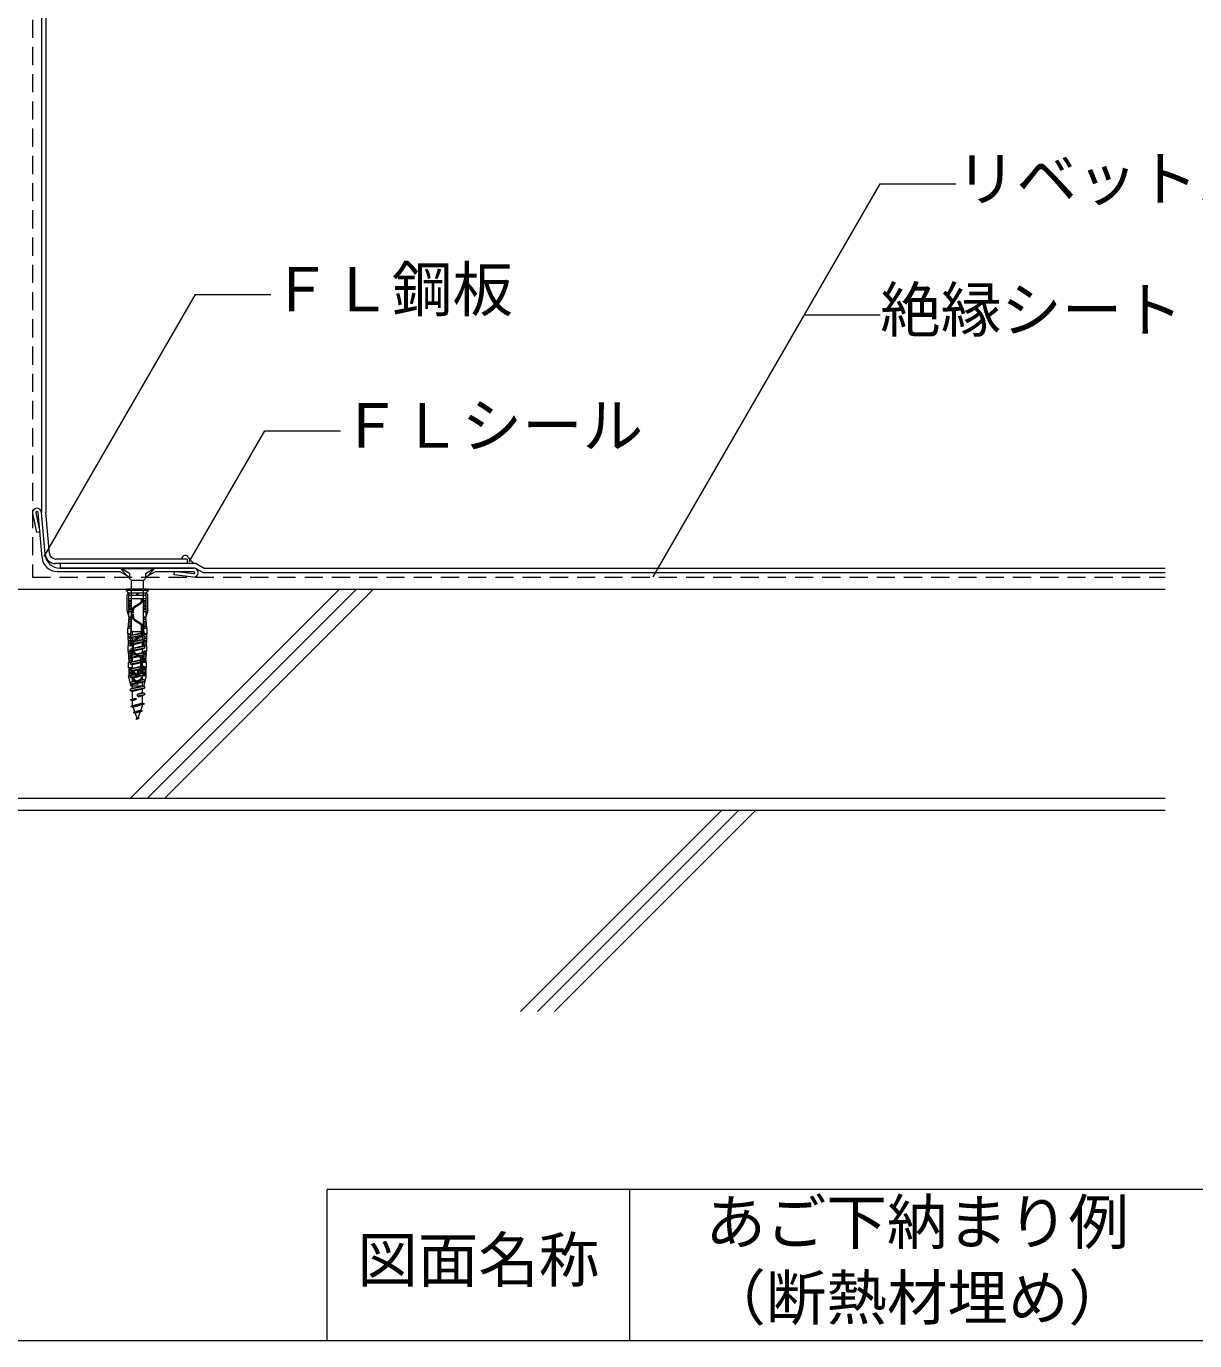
# Model space of a CAD drawing. Units: millimetres, scale not verified. Extents: x -1731 to 675, y -471 to 460.
# Drawn here: x -24.4 to 361.7, y -440 to -5.7 of the extents above; entities that cross this region are included whole.
import ezdxf
from ezdxf.enums import TextEntityAlignment as Align

# ---------------------------------------------------------------- set-up
doc = ezdxf.new("R2010")
doc.units = ezdxf.units.MM
doc.header["$LTSCALE"] = 5
doc.linetypes.add('DASHED1', pattern=[1.8, 1.2, -0.6])
for name, color, linetype, lineweight in [('1-2_ハッチング', 4, 'Continuous', 9), ('1-4_リベットルーフ', 6, 'Continuous', 18), ('1-5_ＦＬ鋼板・ディスク', 5, 'Continuous', 18), ('1-6_アンカー類', 4, 'Continuous', 9), ('1-8_下地など', 7, 'Continuous', 18), ('1-A_元図・躯体', 7, 'Continuous', 18), ('1-B_その他', 5, 'Continuous', 18), ('1-C_アンカー類②', 4, 'Continuous', 9), ('E-E', 7, 'Continuous', 18), ('F-F', 7, 'Continuous', 18)]:
    doc.layers.add(name, color=color, linetype=linetype, lineweight=lineweight)
doc.styles.add('ＭＳ ゴシック', font='')
doc.styles.get('ＭＳ ゴシック').set_extended_font_data('MS Gothic')

msp = doc.modelspace()

# ---------------------------------------------------------------- linework, layer by layer
at = {"layer": '1-2_ハッチング'}
for centre, radius, start, end in [((28.126, -181.669), 1.156, 19.679, 181.77), ((35.141, -177.132), 7.234, 214.98849, 237.09117)]:
    msp.add_arc(centre, radius, start, end, dxfattribs=at)
at = {"layer": '1-4_リベットルーフ'}
for p, q in [((-19.364, 278.17), (-19.364, -166.34)), ((-17.864, 278.771), (-17.864, -166.275)), ((-18.168, -180.009), (-19.364, -166.34)), ((-16.674, -179.879), (-17.864, -166.275)), ((28.825, -181.704), (-14.681, -181.704)), ((28.825, -181.704), (28.825, -183.204)), ((31.782, -183.204), (-14.681, -183.204)), ((-13.176, -183.204), (-13.176, -184.704)), ((31.782, -183.204), (34.38, -184.704)), ((33.978, -186.204), (351.905, -186.204)), ((34.38, -184.704), (351.905, -184.704))]:
    msp.add_line(p, q, dxfattribs=at)
msp.add_lwpolyline([(33.978, -186.204), (31.38, -184.704), (-13.176, -184.704)], dxfattribs=at)
for radius in [3.5, 2]:
    msp.add_arc((-14.681, -179.704), radius, 185, 270, dxfattribs=at)
at = {"layer": '1-5_ＦＬ鋼板・ディスク'}
for p, q in [((-22.358, -166.536), (-20.995, -172.942)), ((-21.264, -166.394), (-19.919, -172.713)), ((-19.164, -181.24), (-20.465, -166.371)), ((-18.156, -180.14), (-19.37, -166.275)), ((-19.919, -172.713), (-20.995, -172.942)), ((-14.183, -185.804), (6.441, -185.804)), ((-13.176, -184.704), (30.88, -184.704)), ((9.732, -187.704), (6.441, -185.804)), ((9.732, -186.434), (6.736, -184.704)), ((9.732, -186.434), (9.732, -187.704)), ((15.029, -186.434), (18.026, -184.704)), ((15.029, -187.704), (18.32, -185.804)), ((15.029, -186.434), (15.029, -187.704)), ((18.32, -185.804), (30.88, -185.804)), ((24.515, -185.813), (24.38, -186.904)), ((30.926, -186.602), (24.515, -185.813)), ((30.88, -187.704), (24.38, -186.904))]:
    msp.add_line(p, q, dxfattribs=at)
for centre, radius, start, end in [((-20.864, -166.406), 1.5, 5, 185), ((-20.864, -166.406), 0.4, 5, 178.406), ((-14.183, -180.804), 5, 185, 270), ((-13.176, -179.704), 5, 185, 270), ((30.88, -186.204), 1.5, 270, 90), ((30.88, -186.204), 0.4, 276.594, 90)]:
    msp.add_arc(centre, radius, start, end, dxfattribs=at)
at = {"layer": '1-6_アンカー類'}
for p, q in [((6.731, -184.793), (18.031, -184.793)), ((6.731, -184.793), (10.222, -188.532)), ((6.732, -184.704), (18.03, -184.704)), ((14.54, -188.532), (18.031, -184.793)), ((10.356, -205.704), (10.356, -188.874)), ((10.382, -188.704), (14.381, -188.704)), ((14.406, -205.704), (14.406, -188.874)), ((14.681, -206.197), (10.081, -207.097)), ((10.081, -207.097), (10.731, -206.756)), ((14.681, -206.775), (10.081, -207.675)), ((10.081, -207.675), (10.081, -207.097)), ((10.081, -207.675), (10.731, -207.911)), ((14.681, -208.397), (10.081, -209.297)), ((10.356, -205.704), (14.406, -205.704)), ((10.731, -206.756), (10.731, -205.704)), ((14.031, -207.116), (10.731, -207.911)), ((10.731, -208.956), (10.731, -207.911)), ((10.731, -208.956), (14.031, -208.161)), ((14.031, -205.961), (14.031, -205.704)), ((14.681, -206.775), (14.031, -207.116)), ((14.031, -208.161), (14.031, -207.116)), ((14.031, -208.161), (14.681, -208.397)), ((14.681, -206.197), (14.681, -206.775)), ((14.681, -208.397), (14.681, -208.975)), ((10.081, -209.297), (10.731, -208.956)), ((14.681, -208.975), (10.081, -209.875)), ((10.081, -209.875), (10.081, -209.297)), ((10.081, -209.875), (10.731, -210.111)), ((14.681, -210.597), (10.081, -211.497)), ((10.081, -211.497), (10.731, -211.156)), ((14.681, -211.175), (10.081, -212.075)), ((10.081, -212.075), (10.081, -211.497)), ((10.081, -212.075), (10.731, -212.311)), ((14.681, -212.797), (10.081, -213.697)), ((14.031, -209.316), (10.731, -210.111)), ((10.731, -211.156), (10.731, -210.111)), ((14.031, -211.516), (10.731, -212.311)), ((10.731, -213.356), (10.731, -212.311)), ((14.681, -208.975), (14.031, -209.316)), ((14.031, -210.361), (14.031, -209.316)), ((14.681, -211.175), (14.031, -211.516)), ((14.031, -212.561), (14.031, -211.516)), ((14.681, -210.597), (14.681, -211.175)), ((14.681, -212.797), (14.681, -213.375)), ((10.081, -213.697), (10.731, -213.352)), ((14.681, -213.375), (10.081, -214.275)), ((10.081, -214.275), (10.081, -213.697)), ((10.081, -214.275), (10.731, -214.511)), ((14.681, -214.997), (10.081, -215.897)), ((10.081, -215.897), (10.731, -215.556)), ((14.681, -215.575), (10.081, -216.475)), ((10.081, -216.475), (10.081, -215.897)), ((10.081, -216.475), (10.731, -216.711)), ((14.031, -213.716), (10.731, -214.511)), ((10.731, -215.556), (10.731, -214.511)), ((14.031, -215.916), (10.731, -216.711)), ((10.731, -217.756), (10.731, -216.711)), ((14.681, -213.375), (14.031, -213.716)), ((14.031, -214.761), (14.031, -213.716)), ((14.681, -215.575), (14.031, -215.916)), ((14.031, -216.961), (14.031, -215.916)), ((14.681, -214.997), (14.681, -215.575)), ((14.681, -217.197), (10.081, -218.097)), ((10.081, -218.097), (10.731, -217.756)), ((14.681, -217.775), (10.081, -218.675)), ((10.081, -218.675), (10.081, -218.097)), ((10.081, -218.675), (10.731, -218.911)), ((14.681, -219.397), (10.081, -220.297)), ((10.081, -220.297), (10.731, -219.956)), ((10.081, -220.875), (10.731, -221.111)), ((14.031, -218.116), (10.731, -218.911)), ((10.731, -219.956), (10.731, -218.911)), ((14.031, -220.316), (10.731, -221.111)), ((10.731, -222.156), (10.731, -221.111)), ((14.681, -217.775), (14.031, -218.116)), ((14.031, -219.161), (14.031, -218.116)), ((14.681, -219.975), (14.031, -220.316)), ((14.031, -221.361), (14.031, -220.316)), ((14.681, -217.197), (14.681, -217.775)), ((14.681, -219.397), (14.681, -219.975)), ((14.681, -221.597), (10.081, -222.497)), ((10.081, -222.497), (10.731, -222.156)), ((14.681, -222.175), (10.081, -223.075)), ((10.081, -223.075), (10.081, -222.497)), ((10.081, -223.075), (10.731, -223.311)), ((14.681, -223.797), (10.081, -224.697)), ((14.681, -224.375), (10.081, -225.275)), ((10.081, -225.275), (10.081, -224.697)), ((10.081, -225.275), (10.731, -225.511)), ((14.031, -222.516), (10.731, -223.311)), ((14.031, -224.716), (10.731, -225.511)), ((10.731, -228.015), (10.731, -225.511)), ((14.681, -222.175), (14.031, -222.516)), ((14.031, -223.561), (14.031, -222.516)), ((14.681, -224.375), (14.031, -224.716)), ((14.031, -225.761), (14.031, -224.716)), ((14.681, -221.597), (14.681, -222.175)), ((14.681, -223.797), (14.681, -224.375)), ((12.084, -227.864), (10.081, -228.208)), ((10.081, -228.208), (10.731, -228.015)), ((10.081, -228.208), (10.731, -228.444)), ((11.852, -227.757), (10.731, -228.015)), ((10.731, -228.444), (11.79, -228.151)), ((10.731, -230.171), (10.731, -228.444)), ((10.752, -230.228), (10.731, -230.171)), ((12.084, -227.864), (11.79, -228.151)), ((12.084, -227.864), (11.852, -227.757)), ((12.381, -226.447), (13.114, -225.992)), ((14.681, -225.997), (12.381, -226.447)), ((12.381, -227.025), (12.381, -226.447)), ((13.495, -231.643), (14.031, -230.171)), ((14.031, -229.35), (14.031, -226.916)), ((14.031, -230.171), (14.031, -229.78)), ((14.681, -225.997), (14.681, -226.575)), ((10.195, -230.392), (10.752, -230.228)), ((11.499, -232.282), (10.897, -230.628)), ((14.023, -231.887), (10.952, -232.458)), ((12.226, -234.279), (11.645, -232.683)), ((12.61, -234.076), (11.851, -234.478)), ((12.92, -234.273), (11.851, -234.478)), ((11.851, -234.478), (12.325, -234.551)), ((12.325, -234.551), (12.92, -234.273)), ((12.381, -234.704), (12.46, -234.488)), ((12.61, -234.076), (13.321, -232.122)), ((12.92, -234.273), (12.61, -234.076)), ((12.381, -234.704), (12.325, -234.551))]:
    msp.add_line(p, q, dxfattribs=at)
for points in [[(10.731, -206.756), (14.031, -205.961), (14.681, -206.197)], [(10.731, -211.156), (14.031, -210.361), (14.681, -210.597)], [(10.731, -213.352), (14.031, -212.561), (14.681, -212.797)], [(10.731, -215.556), (14.031, -214.761), (14.681, -214.997)], [(10.731, -217.756), (14.031, -216.961), (14.681, -217.197)], [(14.681, -219.975), (10.081, -220.875), (10.081, -220.297)], [(10.731, -219.956), (14.031, -219.161), (14.681, -219.397)], [(10.731, -222.156), (14.031, -221.361), (14.681, -221.597)], [(10.081, -224.697), (10.731, -224.356), (10.731, -223.311)], [(10.731, -224.356), (14.031, -223.561), (14.681, -223.797)], [(13.114, -225.992), (14.031, -225.761), (14.681, -225.997)], [(14.681, -229.603), (14.031, -229.35), (10.752, -230.228)], [(14.681, -226.575), (12.381, -227.025), (12.821, -227.214)], [(14.681, -226.575), (14.031, -226.916), (12.821, -227.214)]]:
    msp.add_lwpolyline(points, dxfattribs=at)
for points in [[(10.195, -230.392), (10.897, -230.628), (14.681, -229.603)], [(11.645, -232.683), (14.023, -231.887), (13.495, -231.643), (10.952, -232.458)]]:
    msp.add_lwpolyline(points, close=True, dxfattribs=at)
for centre, radius, start, end in [((12.381, -184.793), 5.65, 179.10584, 180), ((12.381, -184.793), 5.65, 360, 0.89416), ((9.856, -188.874), 0.5, 360, 43.02507), ((14.906, -188.874), 0.5, 136.97493, 180)]:
    msp.add_arc(centre, radius, start, end, dxfattribs=at)
at = {"layer": '1-8_下地など', "linetype": 'DASHED1'}
msp.add_lwpolyline([(-250.269, 303.415), (-39.56, 293.541), (-22.364, 275.52), (-22.364, -187.704), (351.905, -187.704)], dxfattribs=at)
at = {"layer": '1-A_元図・躯体'}
for p, q in [((-132.364, -191.704), (9.319, -191.704)), ((10.074, -260.704), (79.074, -191.704)), ((15.441, -191.704), (351.905, -191.704)), ((15.731, -260.704), (84.731, -191.704)), ((21.388, -260.704), (90.388, -191.704)), ((-136.364, -264.704), (351.905, -264.704)), ((138.899, -331.224), (205.418, -264.704)), ((144.556, -331.224), (211.075, -264.704)), ((150.212, -331.224), (216.732, -264.704))]:
    msp.add_line(p, q, dxfattribs=at)
at = {"layer": '1-B_その他', "color": 3}
msp.add_line((-117.364, -260.704), (351.905, -260.704), dxfattribs=at)
msp.add_lwpolyline([(-136.364, -247.361), (-119.021, -264.704), (351.905, -264.704)], dxfattribs=at)
at = {"layer": '1-C_アンカー類②'}
for p, q in [((8.706, -192.154), (8.706, -191.704)), ((16.056, -191.704), (8.706, -191.704)), ((16.056, -192.154), (8.706, -192.154)), ((9.491, -193.004), (8.706, -192.154)), ((9.591, -193.004), (8.991, -193.504)), ((8.991, -198.704), (8.991, -193.504)), ((15.271, -193.004), (9.491, -193.004)), ((15.271, -193.704), (9.491, -193.704)), ((9.491, -200.904), (9.491, -193.704)), ((15.271, -194.804), (9.491, -194.804)), ((9.591, -193.704), (9.591, -193.004)), ((10.381, -200.904), (10.381, -194.804)), ((12.131, -193.704), (12.131, -193.004)), ((12.131, -193.704), (12.381, -193.504)), ((12.631, -193.704), (12.381, -193.504)), ((12.631, -193.704), (12.631, -193.004)), ((13.731, -195.309), (13.731, -194.804)), ((14.031, -195.309), (14.031, -194.804)), ((14.381, -200.904), (14.381, -194.804)), ((15.771, -193.504), (15.171, -193.004)), ((15.171, -193.704), (15.171, -193.004)), ((15.271, -193.004), (16.056, -192.154)), ((15.271, -200.904), (15.271, -193.704)), ((15.771, -198.704), (15.771, -193.504)), ((16.056, -192.154), (16.056, -191.704)), ((9.491, -200.604), (8.991, -198.704)), ((10.381, -195.504), (9.491, -195.504)), ((10.408, -196.004), (9.491, -196.004)), ((10.381, -196.504), (9.491, -196.504)), ((10.381, -197.004), (9.491, -197.004)), ((10.381, -197.504), (9.491, -197.504)), ((10.381, -198.004), (9.491, -198.004)), ((10.381, -198.504), (9.491, -198.504)), ((10.381, -199.104), (9.491, -199.104)), ((10.731, -199.404), (10.731, -198.5)), ((11.031, -199.404), (10.731, -199.404)), ((11.031, -199.404), (11.031, -198.5)), ((11.326, -197.408), (13.273, -196.149)), ((11.488, -197.66), (13.436, -196.401)), ((15.271, -195.504), (14.381, -195.504)), ((15.271, -196.004), (14.381, -196.004)), ((15.271, -196.504), (14.381, -196.504)), ((15.271, -197.004), (14.381, -197.004)), ((15.271, -197.504), (14.381, -197.504)), ((15.271, -198.004), (14.381, -198.004)), ((15.271, -198.504), (14.381, -198.504)), ((15.271, -199.104), (14.381, -199.104)), ((15.771, -198.704), (15.271, -200.604)), ((10.262, -204.104), (9.217, -204.104)), ((10.284, -203.504), (9.27, -203.504)), ((9.317, -204.704), (9.652, -200.904)), ((10.307, -202.904), (9.323, -202.904)), ((10.329, -202.304), (9.376, -202.304)), ((10.351, -201.704), (9.429, -201.704)), ((10.373, -201.104), (9.482, -201.104)), ((10.381, -200.904), (9.491, -200.904)), ((10.24, -204.704), (10.381, -200.904)), ((10.731, -200.809), (10.731, -199.904)), ((11.031, -199.904), (10.731, -199.904)), ((11.031, -200.809), (11.031, -199.904)), ((11.326, -201.901), (13.273, -203.16)), ((11.488, -201.649), (13.436, -202.908)), ((13.731, -206.309), (13.731, -204)), ((14.031, -206.309), (14.031, -204)), ((15.271, -200.904), (14.381, -200.904)), ((14.522, -204.708), (14.381, -200.904)), ((15.28, -201.104), (14.382, -201.104)), ((15.333, -201.704), (14.411, -201.704)), ((15.386, -202.304), (14.433, -202.304)), ((15.439, -202.904), (14.455, -202.904)), ((15.492, -203.504), (14.477, -203.504)), ((15.544, -204.104), (14.5, -204.104)), ((15.445, -204.704), (15.11, -200.904)), ((9.156, -206.404), (9.156, -204.704)), ((10.24, -204.704), (9.156, -204.704)), ((10.231, -206.404), (9.156, -206.404)), ((10.241, -206.804), (9.174, -206.804)), ((10.256, -207.404), (9.189, -207.404)), ((10.271, -208.004), (9.204, -208.004)), ((9.417, -210.404), (9.317, -206.404)), ((10.231, -206.404), (10.24, -204.696)), ((10.331, -210.404), (10.231, -206.404)), ((11.326, -208.408), (13.273, -207.149)), ((11.488, -208.66), (13.436, -207.401)), ((14.431, -210.404), (14.531, -206.404)), ((15.557, -208.004), (14.491, -208.004)), ((15.572, -207.404), (14.506, -207.404)), ((15.587, -206.804), (14.521, -206.804)), ((15.606, -204.704), (14.522, -204.704)), ((14.531, -206.404), (14.522, -204.708)), ((15.606, -206.404), (14.531, -206.404)), ((15.345, -210.404), (15.445, -206.404)), ((15.606, -206.404), (15.606, -204.704)), ((10.286, -208.604), (9.219, -208.604)), ((10.301, -209.204), (9.234, -209.204)), ((10.316, -209.804), (9.249, -209.804)), ((10.331, -210.404), (9.256, -210.404)), ((10.345, -212.404), (9.317, -212.404)), ((9.631, -215.904), (9.456, -212.104)), ((10.506, -215.904), (10.331, -212.104)), ((10.731, -211.809), (10.731, -209.5)), ((11.031, -211.809), (11.031, -209.5)), ((11.488, -212.649), (13.236, -213.778)), ((14.256, -215.904), (14.431, -212.104)), ((15.445, -212.404), (14.409, -212.404)), ((15.506, -210.404), (14.431, -210.404)), ((15.467, -212.104), (14.431, -212.104)), ((15.512, -209.804), (14.446, -209.804)), ((15.542, -208.604), (14.476, -208.604)), ((15.527, -209.204), (14.477, -209.204)), ((15.131, -215.904), (15.217, -212.104)), ((15.467, -212.104), (15.506, -210.404)), ((10.368, -212.904), (9.326, -212.904)), ((10.414, -213.504), (9.337, -213.504)), ((10.437, -214.104), (9.348, -214.104)), ((10.46, -214.704), (9.358, -214.704)), ((10.483, -215.304), (9.369, -215.304)), ((9.381, -217.704), (9.381, -215.904)), ((10.506, -215.904), (9.381, -215.904)), ((11.326, -212.901), (13.073, -214.03)), ((13.531, -217.439), (13.531, -214.87)), ((13.831, -217.439), (13.831, -214.87)), ((15.381, -215.904), (14.256, -215.904)), ((15.38, -215.304), (14.279, -215.304)), ((15.393, -214.704), (14.302, -214.704)), ((15.407, -214.104), (14.325, -214.104)), ((15.42, -213.504), (14.348, -213.504)), ((15.434, -212.904), (14.394, -212.904)), ((15.381, -217.704), (15.381, -215.904)), ((10.506, -217.704), (9.381, -217.704)), ((10.281, -223.704), (9.381, -220.304)), ((10.506, -220.304), (9.381, -220.304)), ((10.506, -218.254), (9.456, -218.254)), ((10.506, -218.754), (9.456, -218.754)), ((10.506, -219.254), (9.456, -219.254)), ((10.506, -219.754), (9.456, -219.754)), ((9.631, -220.304), (9.631, -217.704)), ((10.506, -220.304), (10.506, -217.704)), ((10.881, -218.601), (10.881, -218.784)), ((10.881, -220.901), (10.881, -221.084)), ((12.381, -220.404), (10.971, -218.571)), ((12.381, -222.704), (10.971, -220.871)), ((12.381, -220.904), (10.985, -219.089)), ((12.381, -223.204), (10.985, -221.389)), ((12.231, -219.704), (12.231, -219.531)), ((12.531, -219.704), (12.231, -219.704)), ((12.381, -220.404), (13.791, -218.571)), ((12.381, -220.904), (13.777, -219.089)), ((12.381, -222.704), (13.791, -220.871)), ((12.381, -223.204), (13.777, -221.389)), ((12.531, -219.704), (12.531, -219.531)), ((12.826, -218.439), (13.073, -218.279)), ((12.988, -218.691), (13.236, -218.531)), ((13.881, -218.601), (13.881, -218.784)), ((13.881, -220.901), (13.881, -221.084)), ((14.256, -220.304), (14.256, -217.704)), ((15.381, -217.704), (14.256, -217.704)), ((15.306, -218.254), (14.256, -218.254)), ((15.306, -218.754), (14.256, -218.754)), ((15.306, -219.254), (14.256, -219.254)), ((15.306, -219.754), (14.256, -219.754)), ((15.38, -220.304), (14.256, -220.304)), ((14.481, -223.704), (15.381, -220.304)), ((15.131, -220.304), (15.131, -217.704)), ((14.481, -223.704), (10.281, -223.704))]:
    msp.add_line(p, q, dxfattribs=at)
for points in [[(12.631, -193.004), (12.381, -193.504), (12.131, -193.004)], [(10.331, -212.104), (9.295, -212.104), (9.256, -210.404)]]:
    msp.add_lwpolyline(points, dxfattribs=at)
for centre, radius, start, end in [((12.731, -195.309), 1, 302.858, 0), ((12.731, -195.309), 1.3, 302.858, 0), ((12.031, -198.5), 1.3, 122.858, 180), ((12.031, -198.5), 1, 122.858, 180), ((12.031, -200.809), 1.3, 180, 237.142), ((12.031, -200.809), 1, 180, 237.142), ((12.731, -204), 1, 0, 57.142), ((12.731, -204), 1.3, 0, 57.142), ((12.031, -209.5), 1.3, 122.858, 180), ((12.731, -206.309), 1, 302.858, 0), ((12.731, -206.309), 1.3, 302.858, 0), ((12.031, -211.809), 1.3, 180, 237.142), ((12.031, -209.5), 1, 122.858, 180), ((12.031, -211.809), 1, 180, 237.142), ((12.531, -214.87), 1, 0, 57.142), ((12.531, -214.87), 1.3, 0, 57.142), ((10.931, -218.601), 0.05, 37.569, 180), ((11.381, -218.784), 0.5, 180, 217.569), ((10.931, -220.901), 0.05, 37.569, 180), ((11.381, -221.084), 0.5, 180, 217.569), ((13.531, -219.531), 1.3, 122.858, 180), ((13.531, -219.531), 1, 122.858, 180), ((12.531, -217.439), 1, 302.858, 0), ((12.531, -217.439), 1.3, 302.858, 0), ((13.381, -218.784), 0.5, 322.431, 0), ((13.381, -221.084), 0.5, 322.431, 0), ((13.831, -218.601), 0.05, 0, 142.431), ((13.831, -220.901), 0.05, 0, 142.431)]:
    msp.add_arc(centre, radius, start, end, dxfattribs=at)
at = {"layer": 'E-E'}
for p, q in [((232.779, -101.023), (257.779, -57.722)), ((257.779, -57.722), (282.779, -57.722)), ((31.451, -94.279), (-18.549, -180.881)), ((31.451, -94.279), (56.451, -94.279)), ((182.779, -187.625), (232.779, -101.023)), ((232.779, -101.023), (257.779, -101.023))]:
    msp.add_line(p, q, dxfattribs=at)
msp.add_lwpolyline([(29.484, -182.591), (54.484, -139.29), (79.484, -139.29)], dxfattribs=at)
at = {"layer": 'F-F'}
for p, q in [((75, -440), (75, -390)), ((175, -440), (175, -390))]:
    msp.add_line(p, q, dxfattribs=at)
for points in [[(-675, 460), (675, 460), (675, -440), (-675, -440)], [(675, -390), (200.591, -390), (75, -390)]]:
    msp.add_lwpolyline(points, dxfattribs=at)

# ---------------------------------------------------------------- texts
at = {"layer": 'E-E', "style": 'ＭＳ ゴシック'}
for s, p in [('リベットルーフ', (282.779, -67.722)), ('ＦＬ鋼板', (56.451, -104.279)), ('絶縁シート', (257.779, -111.023)), ('ＦＬシール', (79.484, -149.29)), ('あご下納まり例', (200, -412.5)), ('図面名称', (85, -425)), ('（断熱材埋め）', (200, -437.5))]:
    msp.add_text(s, height=14.66, dxfattribs=at).set_placement(p, align=Align.BOTTOM_LEFT)

doc.saveas('drawing.dxf')
